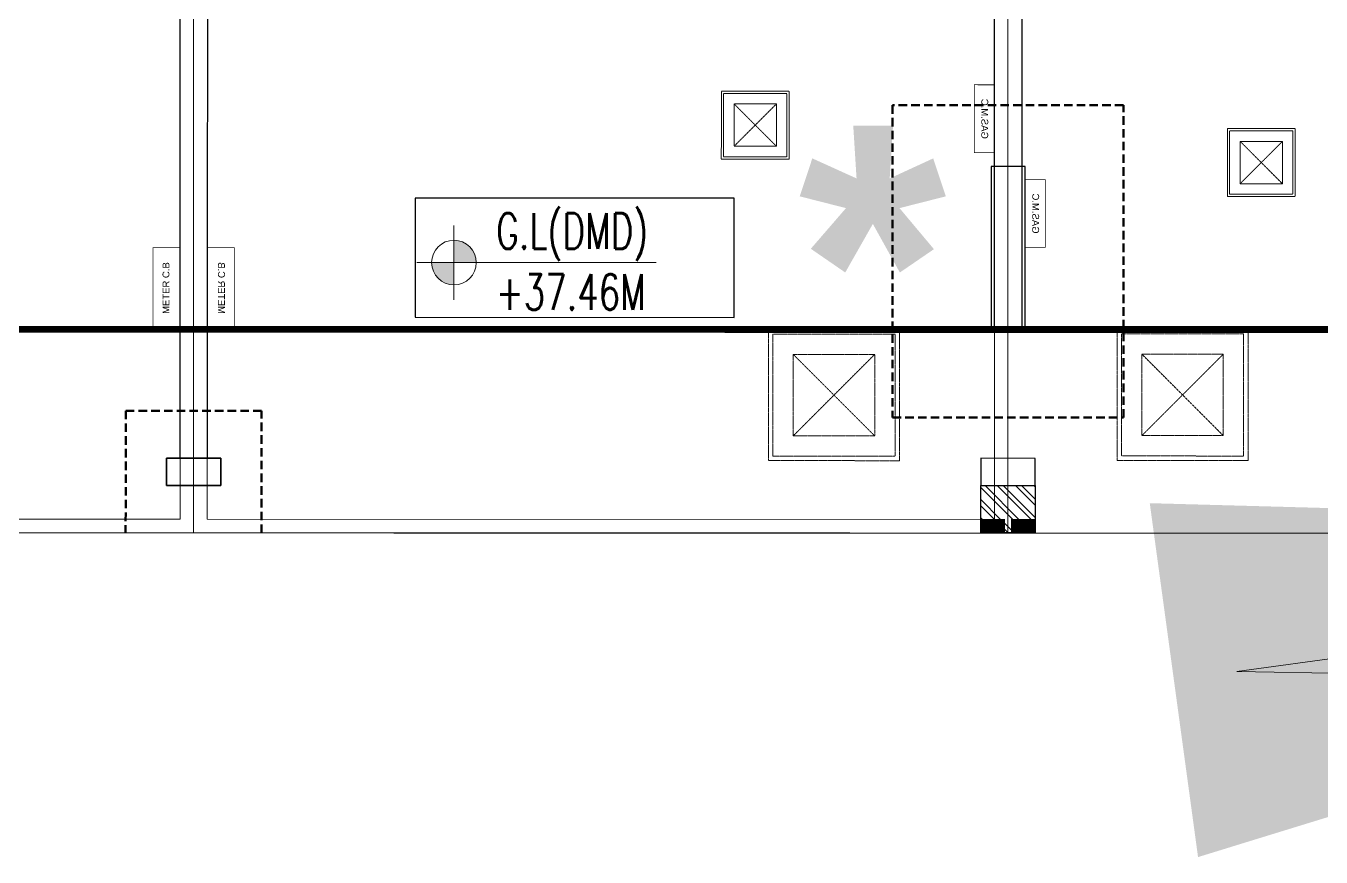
# Model space of a CAD drawing. Header units: centimetres. Extents: x -6122352 to 7132207, y -1694241 to 1947892.
# Drawn here: x 61283 to 70825, y -134846 to -128725 of the extents above; entities that cross this region are included whole.
import ezdxf
from ezdxf.enums import TextEntityAlignment as Align
from ezdxf.xclip import XClip

# ---------------------------------------------------------------- set-up
doc = ezdxf.new("R2010")
doc.units = ezdxf.units.CM
doc.header["$MEASUREMENT"] = 0
doc.header["$XCLIPFRAME"] = 2
for name, pattern in [('23585-XR-AR-END-SETTING OUT PLAN$0$HIDDEN', [0.375, 0.25, -0.125]), ('DASHED2', [0.375, 0.25, -0.125]), ('XR-AR-END-SETTING OUT PLAN$0$23261-XR-AR-SI-GF$0$HIDDEN', [0.375, 0.25, -0.125])]:
    doc.linetypes.add(name, pattern=pattern)
doc.layers.add('08-Compound Wall-4', color=7, linetype='Continuous', lineweight=25, true_color=0xff4405)
doc.layers.add('23585-XR-AR-DAMAC PLOT LIMITS$0$1-End units', color=7, linetype='Continuous', lineweight=5, true_color=0xf8991e)
for name, color, linetype in [('23585-XR-AR-BOUNDARY WALLS AND SETBACKS$0$setback', 7, 'XR-AR-END-SETTING OUT PLAN$0$23261-XR-AR-SI-GF$0$HIDDEN'), ('23585-XR-AR-END-ANNO-GF$0$XR-END-GROUND FLOOR PLAN$0$XR-MIDDLE-GROUND FLOOR PLAN$0$-LPG-CABINET', 6, 'Continuous'), ('23585-XR-AR-MID-ANNO-GF$0$945-4P-1-101-GROUND FLOOR PLAN$0$XR-MIDDLE-GROUND FLOOR PLAN$0$XR-MIDDLE-GROUND FLOOR PLAN$0$-LPG-CABINET', 6, 'Continuous'), ('@MI-REF LAYER', 7, 'Continuous'), ('B_TH_6', 7, 'Continuous'), ('XR-AR-MID-SETTING OUT FOR MASTER$0$23585-XR-AR-MID-GROUND FLOOR$0$GS-HATCH-FLOOR TILE', 251, 'Continuous'), ('XREF1$0$S-LEVELS', 2, 'Continuous'), ('XREF1$0$TYPICAL NEW PROFILE', 3, 'Continuous')]:
    doc.layers.add(name, color=color, linetype=linetype)
for name, color, linetype, lineweight in [('23585-XR-AR-DAMAC PLOT LIMITS$0$1-Mid units', 41, 'Continuous', 5), ('23585-XR-AR-END-ANNO-GF$0$XR-END-GROUND FLOOR PLAN$0$XR-MIDDLE-GROUND FLOOR PLAN$0$S-ANNO-TXT', 3, 'Continuous', 25), ('23585-XR-AR-END-SETTING OUT PLAN$0$A-FLOR-UNDR', 8, '23585-XR-AR-END-SETTING OUT PLAN$0$HIDDEN', 5), ('23585-XR-AR-MID-ANNO-GF$0$945-4P-1-101-GROUND FLOOR PLAN$0$XR-MIDDLE-GROUND FLOOR PLAN$0$XR-MIDDLE-GROUND FLOOR PLAN$0$-DR-RW', 6, 'Continuous', 5), ('23585-XR-AR-MID-ANNO-GF$0$945-4P-1-101-GROUND FLOOR PLAN$0$XR-MIDDLE-GROUND FLOOR PLAN$0$XR-MIDDLE-GROUND FLOOR PLAN$0$S-ANNO-TXT', 3, 'Continuous', 25), ('@ Foundations', 4, 'DASHED2', 50), ('A-ANNO-TEXT', 3, 'Continuous', 25), ('A-FLOR-XREF', 7, 'Continuous', 9), ('A-WALL', 7, 'Continuous', 30), ('A-WALL-PATT', 8, 'Continuous', 5), ('XR-AR-END-SETTING OUT PLAN$0$23585-XR-AR-END-GROUND FLOOR$0$S-COLS', 51, 'Continuous', 40), ('XR-AR-END-SETTING OUT PLAN$0$23585-XR-AR-END-GROUND FLOOR$0$S-COLS-PATT', 8, 'Continuous', 5), ('XR-AR-MID-SETTING OUT FOR MASTER$0$23585-XR-AR-MID-GROUND FLOOR$0$A-FLOR-PATT', 8, 'Continuous', 5), ('XR-AR-MID-SETTING OUT FOR MASTER$0$23585-XR-AR-MID-GROUND FLOOR$0$S-COLS', 51, 'Continuous', 40), ('XR-END-GROUND FLOOR PLAN$0$XR-END-GROUND FLOOR PLAN$0$A-FLOR-PATT_EXT', 8, 'Continuous', 5), ('XR-END-GROUND FLOOR PLAN$0$XR-MIDDLE TYPE 2-GROUND FLOOR PLAN$0$XR-MIDDLE-GROUND FLOOR PLAN$0$-DR-RW', 6, 'Continuous', 5), ('XR-END-GROUND FLOOR PLAN$0$XR-MIDDLE TYPE 2-GROUND FLOOR PLAN$0$XR-MIDDLE-GROUND FLOOR PLAN$0$S-ANNO-TXT', 3, 'Continuous', 25), ('XREF1$0$36-TAGLVL', 23, 'Continuous', 9)]:
    doc.layers.add(name, color=color, linetype=linetype, lineweight=lineweight)
doc.styles.add('23585-XR-AR-END-ANNO-GF$0$SDC-TEXT', font='arial.ttf')
doc.styles.add('23585-XR-AR-MID-ANNO-GF$0$SDC-TEXT', font='arial.ttf')
doc.styles.add('Arial', font='arialbd.ttf')
doc.styles.add('Gen-Text', font='arial.ttf', dxfattribs={"height": 2.5})
doc.styles.add('XR-END-GROUND FLOOR PLAN$0$XR-MIDDLE TYPE 2-GROUND FLOOR PLAN$0$XR-MIDDLE-GROUND FLOOR PLAN$0$Arial_1', font='arial.ttf', dxfattribs={"height": 0.002951})
doc.styles.add('XREF1$0$DLT_TEXT', font='romans.shx', dxfattribs={"width": 0.7})
doc.dimstyles.new('Dim Arrow Ann', dxfattribs={"dimtxt": 2.5, "dimasz": 3, "dimexe": 1.5, "dimexo": 1.5, "dimgap": 1, "dimtad": 1, "dimdec": 0, "dimlfac": 1000, "dimzin": 0, "dimdsep": 46, "dimtxsty": 'Gen-Text', "dimblk": 'ARCHTICK', "dimcen": 0, "dimclrd": 7, "dimclre": 7, "dimclrt": 7, "dimadec": 0, "dimazin": 0, "dimtfac": 1, "dimtdec": 0, "dimtofl": 0, "dimtmove": 2, "dimatfit": 3, "dimfxl": 1, "dimtolj": 1, "dimtzin": 0, "dimlwd": 0, "dimlwe": 0, "dimarcsym": 0})

# ---------------------------------------------------------------- blocks, each defined once
blk = doc.blocks.new('23585-XR-AR-BOUNDARY WALLS AND SETBACKS')
at = {"layer": '23585-XR-AR-BOUNDARY WALLS AND SETBACKS$0$setback', "ltscale": 40, "const_width": 0.05}
blk.add_lwpolyline([(496524.3309, 2768876.6291), (496524.2296, 2768876.5186), (496520.1762, 2768872.0948), (496516.1228, 2768867.671), (496512.0694, 2768863.2474), (496508.0158, 2768858.8234), (496505.8878, 2768856.501), (496503.9623, 2768854.3997), (496499.909, 2768849.976), (496499.7068, 2768849.7552), (496495.8556, 2768845.5522), (496495.6534, 2768845.3314), (496491.6994, 2768841.0161), (496506.0763, 2768827.8422), (496510.2328, 2768832.3785), (496514.2862, 2768836.8022), (496518.3396, 2768841.226), (496522.3932, 2768845.6499), (496526.4466, 2768850.0736), (496530.5, 2768854.4974), (496534.5534, 2768858.9211), (496538.7081, 2768863.4555), (496524.3309, 2768876.6291)], dxfattribs=at)
blk = doc.blocks.new('A$C9d9485f6')
at = {"layer": 'A-ANNO-TEXT', "rotation": 312.4881850805905}
blk.add_blockref('23585-XR-AR-BOUNDARY WALLS AND SETBACKS', (-2377088.5348, -1504219.2521), dxfattribs=at)
blk = doc.blocks.new('23585-XR-AR-DAMAC PLOT LIMITS')
at = {"layer": '23585-XR-AR-DAMAC PLOT LIMITS$0$1-End units', "color": 251, "true_color": 0x636466}
blk.add_lwpolyline([(496517.9643, 2768874.1215), (496522.0177, 2768878.5453), (496524.1457, 2768880.8677), (496541.8407, 2768864.6541), (496535.6593, 2768857.9077)], close=True, dxfattribs=at)
at = {"layer": '23585-XR-AR-DAMAC PLOT LIMITS$0$1-Mid units', "color": 251, "true_color": 0x636466}
for points in [[(496513.9109, 2768869.6977), (496517.9643, 2768874.1215), (496535.6593, 2768857.9077), (496531.6059, 2768853.4841)], [(496509.8575, 2768865.2741), (496513.9109, 2768869.6977), (496531.6059, 2768853.4841), (496527.5525, 2768849.0603)]]:
    blk.add_lwpolyline(points, close=True, dxfattribs=at)
blk = doc.blocks.new('A$Cf093b529')
at = {"layer": 'A-ANNO-TEXT'}
blk.add_blockref('23585-XR-AR-DAMAC PLOT LIMITS', (-495391.9901, -2768603.4419), dxfattribs=at)
blk = doc.blocks.new('_ArchTick')
at = {"color": 0, "linetype": 'ByBlock', "const_width": 0.15}
blk.add_lwpolyline([(-0.5, -0.5), (0.5, 0.5)], dxfattribs=at)
blk = doc.blocks.new('XR-AR-END-SETTING OUT PLAN$0$23585-XR-AR-END-GROUND FLOOR$0$A$C75a8815d')
at = {"layer": 'XR-AR-END-SETTING OUT PLAN$0$23585-XR-AR-END-GROUND FLOOR$0$S-COLS', "color": 252, "lineweight": 30}
for points in [[(6025, -4000), (6025, -2800), (6275, -2800), (6275, -4000)], [(5949.9, -4950), (6349.9, -4950), (6349.9, -5150), (5949.9, -5150)]]:
    blk.add_lwpolyline(points, close=True, dxfattribs=at)
blk = doc.blocks.new('23585-XR-AR-END-SETTING OUT PLAN$0$MH-800')
at = {"ltscale": 5}
for p, q in [((-294.3, -650.7), (305.7, -50.7)), ((-294.3, -50.7), (305.7, -650.7))]:
    blk.add_line(p, q, dxfattribs=at)
for points in [[(-476.9, 131.9), (-476.9, -833.4), (488.3, -833.4), (488.3, 131.9)], [(-444.3, 99.3), (-444.3, -800.7), (455.7, -800.7), (455.7, 99.3)], [(-294.3, -50.7), (-294.3, -650.7), (305.7, -650.7), (305.7, -50.7)]]:
    blk.add_lwpolyline(points, close=True, dxfattribs=at)
blk = doc.blocks.new('A$Cb2291f53')
blk.add_wipeout([(-200, 0.5), (200, 0.5), (200, 350.2), (-200, 350.2)])
at = {"layer": 'A-WALL-PATT'}
h = blk.add_hatch(dxfattribs=at)
h.set_pattern_fill('ANSI32', color=252, scale=10)
h.set_pattern_definition([(45, (-9150, -4e-08), (-67.3519, 67.3519), []), (45, (-9105.1, -4e-08), (-67.3519, 67.3519), [])])
h.paths.add_polyline_path([(-200, 350.2), (-200, 100), (-25.1, 100), (-25.1, 0), (25, 0.5), (25, 100.5), (200, 100.5), (200, 350.2)])
at = {"layer": 'A-WALL'}
blk.add_lwpolyline([(-200, 0.5), (200, 0.5), (200, 350.2), (-200, 350.2)], close=True, dxfattribs=at)
at = {"layer": 'XR-END-GROUND FLOOR PLAN$0$XR-END-GROUND FLOOR PLAN$0$A-FLOR-PATT_EXT'}
blk.add_line((100, 0), (-100, 0), dxfattribs=at)
at = {"layer": 'XR-END-GROUND FLOOR PLAN$0$XR-MIDDLE TYPE 2-GROUND FLOOR PLAN$0$XR-MIDDLE-GROUND FLOOR PLAN$0$-DR-RW', "ltscale": 100, "const_width": 5}
for points in [[(-200, 0), (-200, 100), (-25.1, 100), (-25.1, 0)], [(25, 0), (25, 100), (199.9, 100), (199.9, 0)]]:
    blk.add_lwpolyline(points, close=True, dxfattribs=at)
at = {"layer": 'XR-END-GROUND FLOOR PLAN$0$XR-MIDDLE TYPE 2-GROUND FLOOR PLAN$0$XR-MIDDLE-GROUND FLOOR PLAN$0$S-ANNO-TXT', "style": 'XR-END-GROUND FLOOR PLAN$0$XR-MIDDLE TYPE 2-GROUND FLOOR PLAN$0$XR-MIDDLE-GROUND FLOOR PLAN$0$Arial_1', "width": 0.8}
for p in [(-112.1, 52), (112.9, 52)]:
    blk.add_text('W.M', height=75, dxfattribs=at).set_placement(p, align=Align.MIDDLE)
blk = doc.blocks.new('XR-AR-END-SETTING OUT PLAN')
at = {"layer": '08-Compound Wall-4', "ltscale": 100}
blk.add_lwpolyline([(9050.1, 5500), (9050.1, 1500), (9250.1, 1500), (9250.1, 5500)], dxfattribs=at)
at = {"layer": '23585-XR-AR-END-ANNO-GF$0$XR-END-GROUND FLOOR PLAN$0$XR-MIDDLE-GROUND FLOOR PLAN$0$-LPG-CABINET', "ltscale": 100, "const_width": 5}
blk.add_lwpolyline([(9025, 2603.3), (9025, 2103.3), (8875, 2103.3), (8875, 2603.3)], close=True, dxfattribs=at)
at = {"layer": '23585-XR-AR-END-SETTING OUT PLAN$0$A-FLOR-UNDR', "color": 8, "ltscale": 100, "xscale": -0.5182770836547854, "yscale": 0.5182770836547854, "zscale": 0.5182770836547854, "rotation": 270.0000009865863}
blk.add_blockref('23585-XR-AR-END-SETTING OUT PLAN$0$MH-800', (7466.7, 2725.3, 0), dxfattribs=at)
at = {"layer": '23585-XR-AR-END-SETTING OUT PLAN$0$A-FLOR-UNDR', "color": 8, "ltscale": 100, "xscale": -1, "rotation": 270.0000009865863}
blk.add_blockref('23585-XR-AR-END-SETTING OUT PLAN$0$MH-800', (8215.4, 1011.7), dxfattribs=at)
at = {"layer": 'XR-AR-END-SETTING OUT PLAN$0$23585-XR-AR-END-GROUND FLOOR$0$S-COLS-PATT', "color": 8}
blk.add_blockref('XR-AR-END-SETTING OUT PLAN$0$23585-XR-AR-END-GROUND FLOOR$0$A$C75a8815d', (3000.1, 5500), dxfattribs=at)
at = {"layer": '23585-XR-AR-END-ANNO-GF$0$XR-END-GROUND FLOOR PLAN$0$XR-MIDDLE-GROUND FLOOR PLAN$0$S-ANNO-TXT', "style": '23585-XR-AR-END-ANNO-GF$0$SDC-TEXT'}
blk.add_text('GAS.M.C', height=50, rotation=90, dxfattribs=at).set_placement((8947.1, 2352.9), align=Align.MIDDLE)
at = {"layer": 'A-FLOR-XREF'}
blk.add_blockref('A$Cb2291f53', (9150.2, 0), dxfattribs=at)
blk = doc.blocks.new('END UNIT')
at = {"xscale": 0.001, "yscale": 0.001, "zscale": 0.001}
blk.add_blockref('XR-AR-END-SETTING OUT PLAN', (-9.1502, 0), dxfattribs=at)
blk = doc.blocks.new('XR-AR-MID-SETTING OUT FOR MASTER$0$23585-XR-AR-MID-GROUND FLOOR$0$945-4P-1-101-GROUND FLOOR PLAN$0$XR-MIDDLE-CAR PARK HATCH')
at = {"layer": 'XR-AR-MID-SETTING OUT FOR MASTER$0$23585-XR-AR-MID-GROUND FLOOR$0$A-FLOR-PATT'}
blk.add_lwpolyline([(9250, 100), (9250, 5500), (15050, 5502.7), (15050, 100.5)], close=True, dxfattribs=at)
blk = doc.blocks.new('XR-AR-MID-SETTING OUT FOR MASTER$0$23585-XR-AR-MID-GROUND FLOOR$0$A$C08698786')
at = {"layer": 'XR-AR-MID-SETTING OUT FOR MASTER$0$23585-XR-AR-MID-GROUND FLOOR$0$S-COLS', "color": 252, "lineweight": 30}
for points in [[(-200.1, 550), (199.9, 550), (199.9, 350), (-200.1, 350)], [(5799.9, 550), (6199.9, 550), (6199.9, 350), (5799.9, 350)]]:
    blk.add_lwpolyline(points, close=True, dxfattribs=at)
blk = doc.blocks.new('XR-AR-MID-SETTING OUT FOR MASTER')
at = {"layer": '23585-XR-AR-MID-ANNO-GF$0$945-4P-1-101-GROUND FLOOR PLAN$0$XR-MIDDLE-GROUND FLOOR PLAN$0$XR-MIDDLE-GROUND FLOOR PLAN$0$-DR-RW', "ltscale": 100, "const_width": 5}
blk.add_lwpolyline([(5900.1, 1500.5), (5700.1, 1500.5), (5700.1, 2100.5), (5900.1, 2100.5)], close=True, dxfattribs=at)
at = {"layer": '23585-XR-AR-MID-ANNO-GF$0$945-4P-1-101-GROUND FLOOR PLAN$0$XR-MIDDLE-GROUND FLOOR PLAN$0$XR-MIDDLE-GROUND FLOOR PLAN$0$-LPG-CABINET', "ltscale": 100, "const_width": 5}
blk.add_lwpolyline([(250.1, 3300.5), (250.1, 2800.5), (100.1, 2800.5), (100.1, 3300.5)], close=True, dxfattribs=at)
at = {"layer": '08-Compound Wall-4', "ltscale": 100}
blk.add_blockref('XR-AR-MID-SETTING OUT FOR MASTER$0$23585-XR-AR-MID-GROUND FLOOR$0$945-4P-1-101-GROUND FLOOR PLAN$0$XR-MIDDLE-CAR PARK HATCH', (-9150, 0.2), dxfattribs=at)
at = {"layer": '23585-XR-AR-END-SETTING OUT PLAN$0$A-FLOR-UNDR', "color": 8, "ltscale": 100, "xscale": -0.5182770836547854, "yscale": 0.5182770836547854, "zscale": 0.5182770836547854, "rotation": 270.0000009865863}
blk.add_blockref('23585-XR-AR-END-SETTING OUT PLAN$0$MH-800', (2044.6, 3001.1, 0), dxfattribs=at)
at = {"layer": '23585-XR-AR-END-SETTING OUT PLAN$0$A-FLOR-UNDR', "color": 8, "ltscale": 100, "xscale": -1, "rotation": 270.0000009865863}
blk.add_blockref('23585-XR-AR-END-SETTING OUT PLAN$0$MH-800', (1633.5, 1009.5), dxfattribs=at)
at = {"layer": 'XR-AR-MID-SETTING OUT FOR MASTER$0$23585-XR-AR-MID-GROUND FLOOR$0$GS-HATCH-FLOOR TILE', "color": 8}
blk.add_blockref('XR-AR-MID-SETTING OUT FOR MASTER$0$23585-XR-AR-MID-GROUND FLOOR$0$A$C08698786', (0, 0), dxfattribs=at)
at = {"layer": '23585-XR-AR-MID-ANNO-GF$0$945-4P-1-101-GROUND FLOOR PLAN$0$XR-MIDDLE-GROUND FLOOR PLAN$0$XR-MIDDLE-GROUND FLOOR PLAN$0$S-ANNO-TXT', "color": 3, "style": '23585-XR-AR-MID-ANNO-GF$0$SDC-TEXT'}
for s, p in [('GAS.M.C', (172.1, 3050)), ('METER C.B', (5795.5, 1802.9))]:
    blk.add_text(s, height=50, rotation=90, dxfattribs=at).set_placement(p, align=Align.MIDDLE)
blk = doc.blocks.new('MID UNIT')
at = {"xscale": 0.001, "yscale": 0.001, "zscale": 0.001}
blk.add_blockref('XR-AR-MID-SETTING OUT FOR MASTER', (0, 0), dxfattribs=at)
blk = doc.blocks.new('TH_6')
at = {"xscale": -1}
blk.add_blockref('END UNIT', (495838.3054, 2769163.9966), dxfattribs=at)
blk.add_blockref('MID UNIT', (495838.3054, 2769163.9966), dxfattribs=at)
blk.add_blockref('MID UNIT', (495826.3054, 2769163.9966))
at = {"insert": (495837.3054, 2769166.9966), "char_height": 2, "attachment_point": 2, "style": 'Arial'}
blk.add_mtext('\\pxqc;*', dxfattribs=at)
blk = doc.blocks.new('A$Ce2a03a74')
at = {"layer": 'B_TH_6', "xscale": 999.9914829579993, "yscale": 999.9914829579993, "zscale": 999.9914829579993}
blk.add_blockref('TH_6', (-495790404.5, -2769140733.3), dxfattribs=at)
blk = doc.blocks.new('A$C4abd1289')
at = {"layer": '08-Compound Wall-4', "ltscale": 100}
for points in [[(0, 0), (200, 0), (199.9, -4950), (-0.1, -4950)], [(6000, 0), (6200, 0), (6199.9, -4950), (5999.9, -4950)]]:
    blk.add_lwpolyline(points, close=True, dxfattribs=at)
blk = doc.blocks.new('23585-XR-AR-MALDIVE-2$0$TH_6')
at = {"ltscale": 10, "xscale": 0.00100002623446598, "yscale": 0.00100002623446598, "zscale": 0.00100002623446598}
blk.add_blockref('A$Ce2a03a74', (495794.6272, 2769164.3184), dxfattribs=at)
at = {"layer": '@ Foundations', "linetype": 'DASHED2', "ltscale": 0.25}
blk.add_lwpolyline([(495837.4554, 2769164.8468), (495839.1554, 2769164.8468), (495839.1554, 2769167.1468), (495837.4554, 2769167.1468)], close=True, dxfattribs=at)
at = {"layer": '@ Foundations', "linetype": 'DASHED2', "ltscale": 0.25, "elevation": 0}
blk.add_lwpolyline([(495832.8061, 2769164.8961), (495831.8053, 2769164.8961), (495831.8049, 2769163.9961), (495832.8057, 2769163.9961)], close=True, dxfattribs=at)
at = {"color": 10, "xscale": 0.001000007156229904, "yscale": 0.001000007156229904, "zscale": 0.001000007156229904}
blk.add_blockref('A$C4abd1289', (495826.206, 2769169.4975), dxfattribs=at)
blk = doc.blocks.new('A$C0dde5bbf')
at = {"color": 1, "true_color": 0xeb0000, "const_width": 0.008}
blk.add_lwpolyline([(45.1526, 0), (39.1528, 0.0001), (33.1528, 0.0001), (27.1528, 0.0001), (21.1526, 0.0003), (15.1526, 0.0003), (9.1526, 0.0003), (0, 0.0003), (0.0007, 24.0004), (2.8529, 24.0002), (8.8529, 24.0002), (9.1529, 24.0003), (14.8529, 24.0002), (15.1529, 24.0003), (21.1529, 24.0003), (24.0028, 24.0002), (27.1527, 24.0001), (33.153, 24.0001), (39.1529, 24), (45.1529, 24), (51.1529, 24), (54.3028, 24), (54.3027, 0.0001)], close=True, dxfattribs=at)
blk = doc.blocks.new('XREF1$0$LVL  ATTR')
at = {"color": 7}
blk.add_wipeout([(-0.3373, 0.3835), (1.8973, 0.3835), (1.8973, -0.4505), (-0.3373, -0.4505)], dxfattribs=at)
at = {"layer": 'XREF1$0$36-TAGLVL', "extrusion": (-4.88814e-07, 1.40652e-17, 1)}
h = blk.add_hatch(color=252, dxfattribs=at)
h.paths.add_polyline_path([(-0.0654, 0.1563, 0.414214), (-0.2216, 0), (-0.0654, 0)])
h.paths.add_polyline_path([(0.0909, 0), (-0.0654, 0), (-0.0654, -0.1562, 0.414214)])
for p, q in [((-0.0654, -0.2604), (-0.0654, 0.2604)), ((1.3511, 0, 0), (-0.3253, 0, 0))]:
    blk.add_line(p, q, dxfattribs=at)
blk.add_circle((-0.0654, 0, 0), 0.1562, dxfattribs=at)
at = {"layer": 'XREF1$0$S-LEVELS', "color": 1}
blk.add_lwpolyline([(-0.3373, 0.3835), (1.8973, 0.3835), (1.8973, -0.4505), (-0.3373, -0.4505)], close=True, dxfattribs=at)
at = {"layer": 'XREF1$0$TYPICAL NEW PROFILE', "color": 3, "style": 'XREF1$0$DLT_TEXT', "width": 0.7}
for tag, p in [('+0.00M', (0.2413, 0.0671, -0.0001)), ('S.S.L', (0.2413, -0.3453, -0.0001))]:
    blk.add_attdef(tag, p, '', height=0.25, dxfattribs=at)
blk = doc.blocks.new('A$C9e9a1b4a')
at = {"color": 1, "true_color": 0xeb0000, "const_width": 0.008}
blk.add_lwpolyline([(50.7907, -13.4523), (44.7908, -13.4521), (38.7908, -13.4521), (32.7908, -13.4521), (26.7907, -13.452), (20.7907, -13.452), (14.7907, -13.452), (5.6381, -13.452), (5.6388, 10.5481), (8.491, 10.548), (14.491, 10.548), (14.791, 10.548), (20.491, 10.548), (20.791, 10.548), (26.791, 10.548), (29.6409, 10.5479), (32.7908, 10.5479), (38.7911, 10.5479), (44.791, 10.5478), (50.791, 10.5478), (56.791, 10.5478), (59.9409, 10.5477), (59.9408, -13.4521)], close=True, dxfattribs=at)

msp = doc.modelspace()

# ---------------------------------------------------------------- block references
at = {"layer": '@MI-REF LAYER', "xscale": 1000, "yscale": 1000, "zscale": 1000}
msp.add_blockref('A$C9d9485f6', (-23958.95046, 48155.57226), dxfattribs=at)

# ---------------------------------------------------------------- leaders
at = {"annotation_type": 0, "has_hookline": 1, "hookline_direction": 0, "text_width": 2372.92208, "horizontal_direction": (0.999825, -0.018684, 0)}
msp.add_leader([(77667.29337, -132461.75888), (70205.44486, -133479.87607), (78204.04845, -133629.3442)], dimstyle='Dim Arrow Ann', override={"dimscale": 0, "dimasz": 8000, "dimtad": 0}, dxfattribs=at)

# ---------------------------------------------------------------- next in the draw order: block references
at = {"layer": '@MI-REF LAYER'}
ref = msp.add_blockref('23585-XR-AR-MALDIVE-2$0$TH_6', (-496247326.37167, -2769210907.2517), dxfattribs=dict(at, xscale=1000, yscale=1000, zscale=1000, rotation=359.9901192584459))
XClip(ref).set_block_clipping_path([(495847.3946773305, 2769163.996290327), (495847.3951444335, 2769187.9361643074), (495844.3002996335, 2769187.9361991249), (495838.3002991418, 2769187.9361946657), (495832.3052257986, 2769187.9361903295), (495826.3004369352, 2769187.9363213265), (495820.3001495281, 2769187.9363291273), (495817.1551721904, 2769187.9363977872), (495814.3003452776, 2769187.9364601057), (495808.3002873205, 2769187.9364546384), (495807.8734177209, 2769187.9364567325), (495802.3002497826, 2769187.9364512516), (495801.8927909273, 2769187.9364531948), (495796.0052516342, 2769187.9364065453), (495793.3567334122, 2769187.9365685666), (495793.3523089078, 2769163.9964517718)])

# ---------------------------------------------------------------- next in the draw order: block references
at = {"layer": '@MI-REF LAYER', "color": 10, "xscale": 1000, "yscale": 1000, "zscale": 1000, "rotation": 359.9901192014406}
msp.add_blockref('A$C0dde5bbf', (23364.61104, -132452.49956), dxfattribs=at)

# ---------------------------------------------------------------- next in the draw order: block references
at = {"layer": '@MI-REF LAYER', "color": 7}
ref = msp.add_blockref('XREF1$0$LVL  ATTR', (64504.99752, -130467.96908, -0.00041), dxfattribs=dict(at, xscale=-1051.480567989675, yscale=1051.480567989676, zscale=1051.480567989675, rotation=179.9900706703991))
ref.add_attrib('S.S.L', 'G.L(DMD)', (64748.06121, -130367.83957, -0.15153), dxfattribs={"layer": 'XREF1$0$TYPICAL NEW PROFILE', "color": 3, "height": 262.870142, "rotation": 359.990073961, "style": 'XREF1$0$DLT_TEXT', "width": 0.7})
ref.add_attrib('+0.00M', '+37.46M ', (64745.75783, -130817.17417, -0.15153), dxfattribs={"layer": 'XREF1$0$TYPICAL NEW PROFILE', "color": 3, "height": 262.870142, "rotation": 359.990073961, "style": 'XREF1$0$DLT_TEXT', "width": 0.7})

# ---------------------------------------------------------------- next in the draw order: block references
at = {"layer": '@MI-REF LAYER', "xscale": 1000, "yscale": 1000, "zscale": 1000, "rotation": 312.4882903633292}
msp.add_blockref('A$Cf093b529', (-891608.73293, 539022.72011), dxfattribs=at)
at = {"layer": '@MI-REF LAYER', "color": 10, "xscale": 1000, "yscale": 1000, "zscale": 1000, "rotation": 359.9901192577963}
msp.add_blockref('A$C9e9a1b4a', (17729.24292, -118999.27747), dxfattribs=at)

doc.saveas('drawing.dxf')
